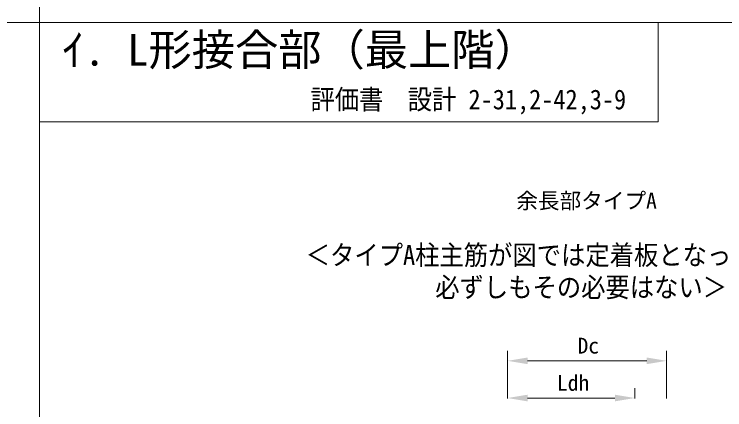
# Model space of a CAD drawing. Units: millimetres, scale not verified. Extents: x -25255 to 25671, y -15462 to 18552.
# Drawn here: x -15721 to -9146, y 6732 to 10392 of the extents above; entities that cross this region are included whole.
import ezdxf
from ezdxf.enums import TextEntityAlignment as Align

# ---------------------------------------------------------------- set-up
doc = ezdxf.new("R2010")
doc.units = ezdxf.units.MM
doc.header["$LTSCALE"] = 100
doc.linetypes.add('DASHED2', pattern=[3, 2, -1])
doc.layers.add('C-0_タイトル', color=7, linetype='Continuous')
for name, color, linetype, lineweight in [('C-1_文字', 7, 'DASHED2', 9), ('C-2_メモ', 7, 'Continuous', 18), ('C-7', 7, 'Continuous', 18)]:
    doc.layers.add(name, color=color, linetype=linetype, lineweight=lineweight)
doc.styles.add('ＭＳ ゴシック', font='')
doc.styles.get('ＭＳ ゴシック').set_extended_font_data('MS Gothic')

msp = doc.modelspace()

# ---------------------------------------------------------------- linework, layer by layer
at = {"layer": 'C-7', "color": 5}
for p, q in [((-15487.6, 18551.8), (-15487.6, 10315.6)), ((-25254.9, 10315.6), (25671, 10315.6)), ((-18470.4, 10315.6), (11043.5, 10315.6)), ((-9762.8, 10315.6), (-9762.8, 9396.4)), ((-15487.6, 9396.4), (-9762.8, 9396.4))]:
    msp.add_line(p, q, dxfattribs=at)
at = {"layer": 'C-7'}
for p, q in [((-11155.2, 6929.3), (-11155.2, 7276.6)), ((-9684.4, 6837.4), (-9684.4, 7276.6)), ((-9868.2, 7184.7), (-10971.3, 7184.7)), ((-11155.2, 6837.4), (-11155.2, 6932.4)), ((-9978.5, 6837.4), (-9978.5, 6932.4)), ((-10162.4, 6840.5), (-10971.3, 6840.5))]:
    msp.add_line(p, q, dxfattribs=at)
at = {"layer": 'C-7', "color": 5}
msp.add_lwpolyline([(-15487.6, 10315.6), (-15487.6, 9395.3), (-15487.6, -926)], dxfattribs=at)
at = {"layer": 'C-7'}
for points in [[(-10971.3, 7215.4), (-10971.3, 7154.1), (-11155.2, 7184.7)], [(-9868.2, 7215.4), (-9868.2, 7154.1), (-9684.4, 7184.7)], [(-10971.3, 6871.1), (-10971.3, 6809.8), (-11155.2, 6840.5)], [(-10162.4, 6871.1), (-10162.4, 6809.8), (-9978.5, 6840.5)]]:
    msp.add_solid(points, dxfattribs=at)

# ---------------------------------------------------------------- texts
at = {"layer": 'C-0_タイトル', "style": 'ＭＳ ゴシック'}
msp.add_text('ｲ. L形接合部（最上階）', height=293.3, dxfattribs=at).set_placement((-15276.4, 9828.6), align=Align.BOTTOM_LEFT)
at = {"layer": 'C-0_タイトル', "style": 'ＭＳ ゴシック', "width": 0.9}
msp.add_text('評価書\u3000設計 2-31,2-42,3-9', height=183.3, dxfattribs=at).set_placement((-12979.7, 9457), align=Align.BOTTOM_LEFT)
at = {"layer": 'C-1_文字', "style": 'ＭＳ ゴシック'}
msp.add_text('余長部タイプA', height=146.6, dxfattribs=at).set_placement((-11074.3, 8549.1), align=Align.BOTTOM_LEFT)
at = {"layer": 'C-2_メモ', "style": 'ＭＳ ゴシック', "width": 0.9}
for s, p in [('＜タイプA柱主筋が図では定着板となっているが、', (-13023.5, 8016.9)), ('必ずしもその必要はない＞', (-11825.2, 7719))]:
    msp.add_text(s, height=183.3, dxfattribs=at).set_placement(p, align=Align.BOTTOM_LEFT)
at = {"layer": 'C-2_メモ', "style": 'ＭＳ ゴシック'}
for s, p in [('Dc', (-10508.2, 7207.9)), ('Ldh', (-10699.4, 6863.6))]:
    msp.add_text(s, height=146.6, dxfattribs=at).set_placement(p, align=Align.BOTTOM_LEFT)

doc.saveas('drawing.dxf')
